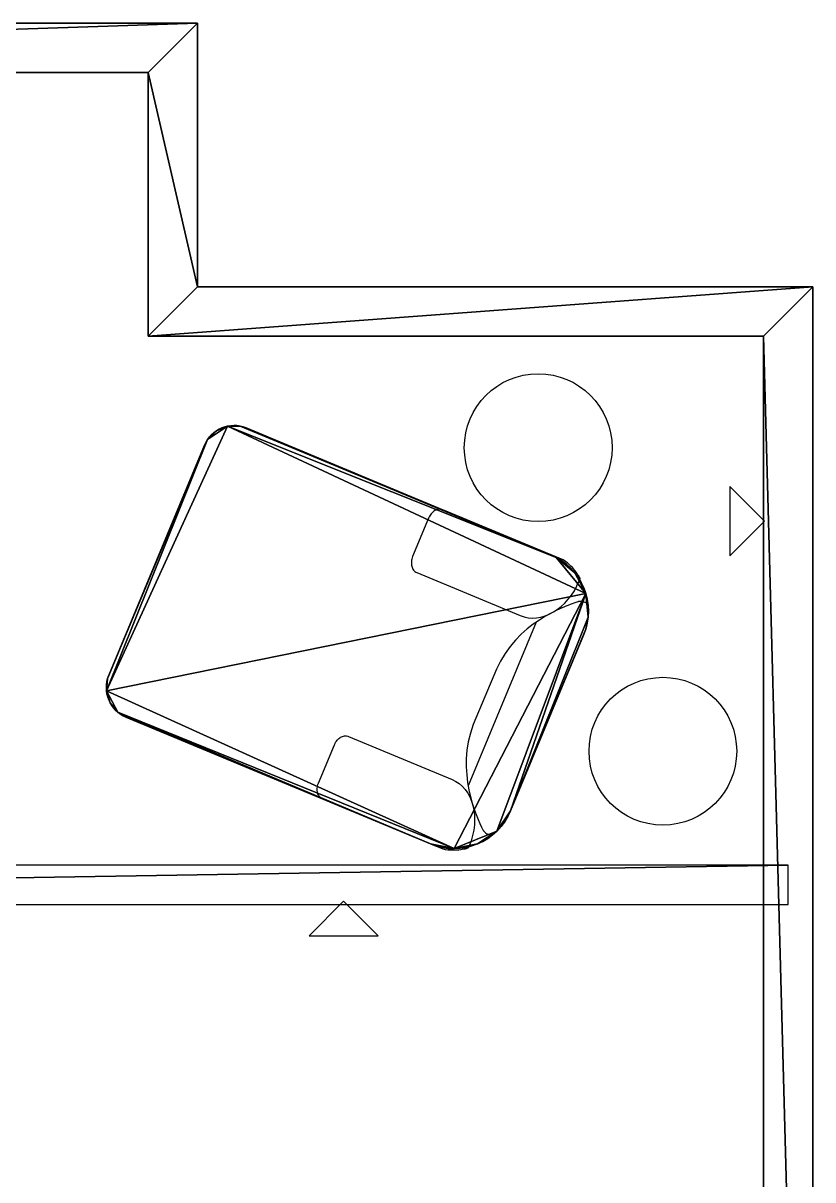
# Model space of a CAD drawing. Header units: millimetres. Extents: x 245 to 2830, y 44 to 1976.
# Drawn here: x 2383.1 to 2628.6, y 1142.8 to 1502.1 of the extents above; entities that cross this region are included whole.
import ezdxf

# ---------------------------------------------------------------- set-up
doc = ezdxf.new("R2010")
doc.units = ezdxf.units.MM
doc.layers.add('FloorPlan-page-1', color=7, linetype='Continuous')

msp = doc.modelspace()

# ---------------------------------------------------------------- linework, layer by layer
at = {"layer": 'FloorPlan-page-1', "color": 7, "true_color": 0x000000}
for p, q in [((1993.72, 1502.13), (2437.26, 1502.13)), ((2437.26, 1502.13), (2437.26, 1420.24)), ((2421.91, 1486.8), (1978.4, 1486.8)), ((2421.91, 1404.92), (2421.91, 1486.8)), ((2437.26, 1420.24), (2628.55, 1420.24)), ((2628.55, 1420.24), (2628.55, 836.57)), ((2613.2, 1404.92), (2421.91, 1404.92)), ((2613.2, 851.89), (2613.2, 1404.92)), ((2532.2, 1390.45), (2534.24, 1391.42)), ((2534.24, 1391.42), (2536.34, 1392.19)), ((2536.34, 1392.19), (2538.53, 1392.74)), ((2538.53, 1392.74), (2540.82, 1393.11)), ((2540.82, 1393.11), (2543.14, 1393.22)), ((2543.14, 1393.22), (2545.51, 1393.11)), ((2545.51, 1393.11), (2547.8, 1392.74)), ((2547.8, 1392.74), (2549.98, 1392.19)), ((2549.98, 1392.19), (2552.09, 1391.42)), ((2552.09, 1391.42), (2554.09, 1390.45)), ((2526.93, 1386.49), (2528.56, 1387.97)), ((2528.56, 1387.97), (2530.31, 1389.29)), ((2530.31, 1389.29), (2532.2, 1390.45)), ((2554.09, 1390.45), (2555.98, 1389.29)), ((2555.98, 1389.29), (2557.76, 1387.97)), ((2557.76, 1387.97), (2559.4, 1386.49)), ((2524.13, 1383.09), (2525.43, 1384.86)), ((2525.43, 1384.86), (2526.93, 1386.49)), ((2559.4, 1386.49), (2560.89, 1384.86)), ((2560.89, 1384.86), (2562.2, 1383.09)), ((2522.02, 1379.19), (2522.96, 1381.19)), ((2522.96, 1381.19), (2524.13, 1383.09)), ((2562.2, 1383.09), (2563.36, 1381.19)), ((2563.36, 1381.19), (2564.31, 1379.19)), ((2443.94, 1375.97), (2444.82, 1376.37)), ((2444.82, 1376.37), (2445.72, 1376.68)), ((2445.72, 1376.68), (2446.63, 1376.92)), ((2446.63, 1376.92), (2447.58, 1377.08)), ((2447.58, 1377.08), (2448.56, 1377.13)), ((2448.56, 1377.13), (2449.51, 1377.08)), ((2449.51, 1377.08), (2450.49, 1376.95)), ((2450.49, 1376.95), (2451.47, 1376.71)), ((2451.47, 1376.71), (2452.42, 1376.37)), ((2452.42, 1376.37), (2547, 1337)), ((2520.67, 1374.89), (2521.22, 1377.08)), ((2521.22, 1377.08), (2522.02, 1379.19)), ((2564.31, 1379.19), (2565.07, 1377.08)), ((2565.07, 1377.08), (2565.65, 1374.89)), ((2439.87, 1371.91), (2440.38, 1372.78)), ((2440.38, 1372.78), (2440.96, 1373.57)), ((2440.96, 1373.57), (2441.62, 1374.28)), ((2441.62, 1374.28), (2442.34, 1374.92)), ((2442.34, 1374.92), (2443.11, 1375.47)), ((2443.11, 1375.47), (2443.94, 1375.97)), ((2520.2, 1370.25), (2520.31, 1372.6)), ((2520.31, 1372.6), (2520.67, 1374.89)), ((2565.65, 1374.89), (2566.02, 1372.6)), ((2566.02, 1372.6), (2566.13, 1370.25)), ((2409.69, 1299.51), (2439.43, 1371.01)), ((2439.43, 1371.01), (2439.87, 1371.91)), ((2520.31, 1367.9), (2520.2, 1370.25)), ((2566.13, 1370.25), (2566.02, 1367.9)), ((2566.13, 1370.25), (2566.13, 1370.25)), ((2520.67, 1365.64), (2520.31, 1367.9)), ((2521.22, 1363.42), (2520.67, 1365.64)), ((2565.65, 1365.64), (2565.07, 1363.42)), ((2566.02, 1367.9), (2565.65, 1365.64)), ((2522.02, 1361.31), (2521.22, 1363.42)), ((2565.07, 1363.42), (2564.31, 1361.31)), ((2522.96, 1359.31), (2522.02, 1361.31)), ((2524.13, 1357.41), (2522.96, 1359.31)), ((2563.36, 1359.31), (2562.2, 1357.41)), ((2564.31, 1361.31), (2563.36, 1359.31)), ((2525.43, 1355.64), (2524.13, 1357.41)), ((2526.93, 1354.01), (2525.43, 1355.64)), ((2560.89, 1355.64), (2559.4, 1354.01)), ((2562.2, 1357.41), (2560.89, 1355.64)), ((2511.98, 1351.06), (2511.65, 1350.95)), ((2512.27, 1351.11), (2511.98, 1351.06)), ((2512.6, 1351.13), (2512.27, 1351.11)), ((2512.89, 1351.11), (2512.6, 1351.13)), ((2513.22, 1351.06), (2512.89, 1351.11)), ((2513.51, 1350.95), (2513.22, 1351.06)), ((2528.56, 1352.53), (2526.93, 1354.01)), ((2530.31, 1351.21), (2528.56, 1352.53)), ((2532.2, 1350.08), (2530.31, 1351.21)), ((2555.98, 1351.21), (2554.09, 1350.08)), ((2557.76, 1352.53), (2555.98, 1351.21)), ((2559.4, 1354.01), (2557.76, 1352.53)), ((2509.11, 1348.37), (2504.13, 1336.42)), ((2509.29, 1348.74), (2509.11, 1348.37)), ((2509.47, 1349.1), (2509.29, 1348.74)), ((2509.69, 1349.42), (2509.47, 1349.1)), ((2509.94, 1349.74), (2509.69, 1349.42)), ((2510.2, 1350), (2509.94, 1349.74)), ((2510.45, 1350.26), (2510.2, 1350)), ((2510.74, 1350.48), (2510.45, 1350.26)), ((2511.03, 1350.69), (2510.74, 1350.48)), ((2511.36, 1350.84), (2511.03, 1350.69)), ((2511.65, 1350.95), (2511.36, 1350.84)), ((2514.09, 1350.71), (2513.51, 1350.95)), ((2550.96, 1335.37), (2514.09, 1350.71)), ((2514.09, 1350.71), (2514.09, 1350.71)), ((2534.24, 1349.1), (2532.2, 1350.08)), ((2536.34, 1348.34), (2534.24, 1349.1)), ((2538.53, 1347.76), (2536.34, 1348.34)), ((2540.82, 1347.42), (2538.53, 1347.76)), ((2543.14, 1347.29), (2540.82, 1347.42)), ((2545.51, 1347.42), (2543.14, 1347.29)), ((2547.8, 1347.76), (2545.51, 1347.42)), ((2549.98, 1348.34), (2547.8, 1347.76)), ((2552.09, 1349.1), (2549.98, 1348.34)), ((2554.09, 1350.08), (2552.09, 1349.1)), ((2547, 1337), (2548.78, 1336.16)), ((2503.76, 1334.87), (2503.73, 1334.5)), ((2503.73, 1334.5), (2503.76, 1334.13)), ((2503.8, 1335.26), (2503.76, 1334.87)), ((2503.76, 1334.13), (2503.8, 1333.76)), ((2503.87, 1335.63), (2503.8, 1335.26)), ((2503.8, 1333.76), (2503.87, 1333.42)), ((2503.98, 1336.03), (2503.87, 1335.63)), ((2503.87, 1333.42), (2503.98, 1333.1)), ((2504.13, 1336.42), (2503.98, 1336.03)), ((2503.98, 1333.1), (2504.09, 1332.78)), ((2548.78, 1336.16), (2550.42, 1335.18)), ((2550.42, 1335.18), (2551.91, 1334.02)), ((2551.62, 1334.92), (2550.96, 1335.37)), ((2552.24, 1334.45), (2551.62, 1334.92)), ((2551.91, 1334.02), (2553.29, 1332.76)), ((2552.78, 1333.97), (2552.24, 1334.45)), ((2553.29, 1333.47), (2552.78, 1333.97)), ((2553.8, 1333), (2553.29, 1333.47)), ((2504.09, 1332.78), (2504.23, 1332.49)), ((2504.23, 1332.49), (2504.42, 1332.23)), ((2504.42, 1332.23), (2504.63, 1331.99)), ((2504.63, 1331.99), (2504.85, 1331.78)), ((2504.85, 1331.78), (2505.14, 1331.62)), ((2505.14, 1331.62), (2505.4, 1331.49)), ((2505.4, 1331.49), (2537.54, 1318.1)), ((2553.29, 1332.76), (2554.53, 1331.39)), ((2554.24, 1332.52), (2553.8, 1333)), ((2554.6, 1332.05), (2554.24, 1332.52)), ((2554.53, 1331.39), (2555.62, 1329.88)), ((2554.96, 1331.6), (2554.6, 1332.05)), ((2555.25, 1331.18), (2554.96, 1331.6)), ((2555.51, 1330.78), (2555.25, 1331.18)), ((2555.76, 1330.44), (2555.51, 1330.78)), ((2555.62, 1329.88), (2556.53, 1328.33)), ((2555.94, 1330.15), (2555.76, 1330.44)), ((2556.05, 1329.91), (2555.94, 1330.15)), ((2555.94, 1328.91), (2556.24, 1329.57)), ((2556.16, 1329.73), (2556.05, 1329.91)), ((2556.24, 1329.62), (2556.16, 1329.73)), ((2556.24, 1329.57), (2556.24, 1329.62)), ((2554.42, 1325.82), (2555.22, 1327.33)), ((2555.22, 1327.33), (2555.94, 1328.91)), ((2556.53, 1328.33), (2557.33, 1326.67)), ((2557.33, 1326.67), (2557.94, 1324.93)), ((2551.4, 1322), (2552.49, 1323.16)), ((2552.49, 1323.16), (2553.47, 1324.45)), ((2553.47, 1324.45), (2554.42, 1325.82)), ((2555.44, 1322.37), (2554.53, 1322.05)), ((2555.58, 1322.4), (2555.44, 1322.37)), ((2555.73, 1322.42), (2555.58, 1322.4)), ((2555.84, 1322.45), (2555.73, 1322.42)), ((2555.98, 1322.47), (2555.84, 1322.45)), ((2556.13, 1322.5), (2555.98, 1322.47)), ((2556.24, 1322.5), (2556.13, 1322.5)), ((2556.38, 1322.5), (2556.24, 1322.5)), ((2556.49, 1322.5), (2556.38, 1322.5)), ((2556.64, 1322.5), (2556.49, 1322.5)), ((2556.74, 1322.47), (2556.64, 1322.5)), ((2556.89, 1322.47), (2556.74, 1322.47)), ((2557, 1322.45), (2556.89, 1322.47)), ((2557.14, 1322.42), (2557, 1322.45)), ((2557.25, 1322.37), (2557.14, 1322.42)), ((2557.36, 1322.34), (2557.25, 1322.37)), ((2557.47, 1322.29), (2557.36, 1322.34)), ((2558.24, 1322), (2557.47, 1322.29)), ((2557.94, 1324.93), (2558.38, 1323.16)), ((2558.38, 1323.16), (2558.67, 1321.34)), ((2547.22, 1318.89), (2545.4, 1317.89)), ((2546.6, 1318.55), (2547.87, 1319.23)), ((2548.96, 1319.79), (2547.22, 1318.89)), ((2547.87, 1319.23), (2549.11, 1320.02)), ((2550.6, 1320.52), (2548.96, 1319.79)), ((2549.11, 1320.02), (2550.27, 1320.95)), ((2550.27, 1320.95), (2551.4, 1322)), ((2552.09, 1321.16), (2550.6, 1320.52)), ((2553.4, 1321.66), (2552.09, 1321.16)), ((2554.53, 1322.05), (2553.4, 1321.66)), ((2558.67, 1321.34), (2558.78, 1319.47)), ((2558.78, 1319.47), (2558.67, 1317.62)), ((2542.53, 1316.04), (2521.4, 1265.18)), ((2537.54, 1318.1), (2538.82, 1317.68)), ((2538.82, 1317.68), (2540.09, 1317.44)), ((2541.65, 1315.41), (2539.76, 1313.93)), ((2540.09, 1317.44), (2541.36, 1317.33)), ((2541.36, 1317.33), (2542.67, 1317.41)), ((2543.54, 1316.7), (2541.65, 1315.41)), ((2542.67, 1317.41), (2544.02, 1317.65)), ((2545.4, 1317.89), (2543.54, 1316.7)), ((2544.02, 1317.65), (2545.29, 1318.02)), ((2545.29, 1318.02), (2546.6, 1318.55)), ((2558.42, 1315.75), (2557.94, 1313.88)), ((2558.67, 1317.62), (2558.42, 1315.75)), ((2557.29, 1312.03), (2534.6, 1257.48)), ((2537.91, 1312.3), (2536.13, 1310.48)), ((2539.76, 1313.93), (2537.91, 1312.3)), ((2557.94, 1313.88), (2557.29, 1312.03)), ((2557.29, 1312.03), (2557.29, 1312.03)), ((2534.42, 1308.5), (2532.85, 1306.34)), ((2536.13, 1310.48), (2534.42, 1308.5)), ((2532.85, 1306.34), (2531.4, 1303.97)), ((2530.16, 1301.43), (2523, 1284.27)), ((2531.4, 1303.97), (2530.16, 1301.43)), ((2408.96, 1296.61), (2409.11, 1297.59)), ((2409.11, 1297.59), (2409.32, 1298.56)), ((2409.32, 1298.56), (2409.69, 1299.51)), ((2570.96, 1296.16), (2572.96, 1297.11)), ((2572.96, 1297.11), (2575.07, 1297.9)), ((2575.07, 1297.9), (2577.29, 1298.46)), ((2577.29, 1298.46), (2579.58, 1298.8)), ((2579.58, 1298.8), (2581.91, 1298.93)), ((2581.91, 1298.93), (2584.27, 1298.8)), ((2584.27, 1298.8), (2586.53, 1298.46)), ((2586.53, 1298.46), (2588.75, 1297.9)), ((2588.75, 1297.9), (2590.85, 1297.11)), ((2590.85, 1297.11), (2592.85, 1296.16)), ((2408.92, 1295.66), (2408.96, 1296.61)), ((2408.96, 1294.69), (2408.92, 1295.66)), ((2409.11, 1293.74), (2408.96, 1294.69)), ((2409.36, 1292.81), (2409.11, 1293.74)), ((2565.69, 1292.21), (2567.33, 1293.68)), ((2567.33, 1293.68), (2569.07, 1295)), ((2569.07, 1295), (2570.96, 1296.16)), ((2592.85, 1296.16), (2594.75, 1295)), ((2594.75, 1295), (2596.53, 1293.68)), ((2596.53, 1293.68), (2598.16, 1292.21)), ((2409.65, 1291.92), (2409.36, 1292.81)), ((2410.09, 1291.05), (2409.65, 1291.92)), ((2410.56, 1290.23), (2410.09, 1291.05)), ((2411.14, 1289.46), (2410.56, 1290.23)), ((2562.89, 1288.81), (2564.2, 1290.57)), ((2564.2, 1290.57), (2565.69, 1292.21)), ((2598.16, 1292.21), (2599.62, 1290.57)), ((2599.62, 1290.57), (2600.96, 1288.81)), ((2411.76, 1288.73), (2411.14, 1289.46)), ((2412.49, 1288.07), (2411.76, 1288.73)), ((2413.25, 1287.49), (2412.49, 1288.07)), ((2414.12, 1286.96), (2413.25, 1287.49)), ((2415.03, 1286.54), (2414.12, 1286.96)), ((2509.62, 1247.17), (2415.03, 1286.54)), ((2560.74, 1284.9), (2561.73, 1286.91)), ((2561.73, 1286.91), (2562.89, 1288.81)), ((2600.96, 1288.81), (2602.09, 1286.91)), ((2602.09, 1286.91), (2603.07, 1284.9)), ((2523, 1284.27), (2522.09, 1281.58)), ((2559.44, 1280.58), (2559.98, 1282.79)), ((2559.98, 1282.79), (2560.74, 1284.9)), ((2603.07, 1284.9), (2603.84, 1282.79)), ((2603.84, 1282.79), (2604.42, 1280.58)), ((2480.42, 1279.05), (2480.67, 1279.37)), ((2480.67, 1279.37), (2480.93, 1279.63)), ((2480.93, 1279.63), (2481.18, 1279.89)), ((2481.18, 1279.89), (2481.47, 1280.1)), ((2481.47, 1280.1), (2481.76, 1280.32)), ((2481.76, 1280.32), (2482.05, 1280.47)), ((2482.05, 1280.47), (2482.38, 1280.58)), ((2482.38, 1280.58), (2482.67, 1280.68)), ((2482.67, 1280.68), (2483, 1280.74)), ((2483, 1280.74), (2483.33, 1280.76)), ((2483.33, 1280.76), (2483.62, 1280.74)), ((2483.62, 1280.74), (2483.94, 1280.68)), ((2483.94, 1280.68), (2484.23, 1280.58)), ((2484.23, 1280.58), (2516.38, 1267.19)), ((2522.09, 1281.58), (2521.43, 1278.89)), ((2559.07, 1278.31), (2559.44, 1280.58)), ((2604.42, 1280.58), (2604.75, 1278.31)), ((2474.85, 1266.05), (2479.83, 1278)), ((2479.83, 1278), (2480.02, 1278.36)), ((2480.02, 1278.36), (2480.2, 1278.73)), ((2480.2, 1278.73), (2480.42, 1279.05)), ((2521, 1276.26), (2520.78, 1273.64)), ((2521.43, 1278.89), (2521, 1276.26)), ((2558.96, 1275.97), (2559.07, 1278.31)), ((2559.07, 1273.62), (2558.96, 1275.97)), ((2604.75, 1278.31), (2604.89, 1275.97)), ((2604.89, 1275.97), (2604.75, 1273.62)), ((2604.89, 1275.97), (2604.89, 1275.97)), ((2520.78, 1273.64), (2520.78, 1271.09)), ((2559.44, 1271.32), (2559.07, 1273.62)), ((2604.75, 1273.62), (2604.42, 1271.32)), ((2520.78, 1271.09), (2520.93, 1268.64)), ((2520.93, 1268.64), (2521.22, 1266.26)), ((2559.98, 1269.14), (2559.44, 1271.32)), ((2560.74, 1267.03), (2559.98, 1269.14)), ((2603.84, 1269.14), (2603.07, 1267.03)), ((2604.42, 1271.32), (2603.84, 1269.14)), ((2474.49, 1264.5), (2474.53, 1264.89)), ((2474.53, 1264.89), (2474.6, 1265.26)), ((2474.6, 1265.26), (2474.71, 1265.66)), ((2474.71, 1265.66), (2474.85, 1266.05)), ((2516.38, 1267.19), (2517.54, 1266.61)), ((2517.54, 1266.61), (2518.63, 1265.89)), ((2518.63, 1265.89), (2519.62, 1265.02)), ((2519.62, 1265.02), (2520.49, 1264.05)), ((2521.22, 1266.26), (2521.62, 1263.99)), ((2561.73, 1265.02), (2560.74, 1267.03)), ((2562.89, 1263.12), (2561.73, 1265.02)), ((2602.09, 1265.02), (2600.96, 1263.12)), ((2603.07, 1267.03), (2602.09, 1265.02)), ((2474.45, 1264.13), (2474.49, 1264.5)), ((2474.45, 1263.76), (2474.45, 1264.13)), ((2474.53, 1263.39), (2474.45, 1263.76)), ((2474.6, 1263.05), (2474.53, 1263.39)), ((2474.67, 1262.73), (2474.6, 1263.05)), ((2474.82, 1262.41), (2474.67, 1262.73)), ((2474.96, 1262.12), (2474.82, 1262.41)), ((2475.14, 1261.86), (2474.96, 1262.12)), ((2475.36, 1261.62), (2475.14, 1261.86)), ((2475.58, 1261.41), (2475.36, 1261.62)), ((2475.83, 1261.25), (2475.58, 1261.41)), ((2476.13, 1261.12), (2475.83, 1261.25)), ((2520.49, 1264.05), (2521.25, 1262.94)), ((2521.25, 1262.94), (2521.91, 1261.75)), ((2521.62, 1263.99), (2522.09, 1261.83)), ((2521.91, 1261.75), (2522.42, 1260.46)), ((2522.09, 1261.83), (2522.67, 1259.83)), ((2564.2, 1261.36), (2562.89, 1263.12)), ((2565.69, 1259.72), (2564.2, 1261.36)), ((2599.62, 1261.36), (2598.16, 1259.72)), ((2600.96, 1263.12), (2599.62, 1261.36)), ((2476.71, 1260.88), (2476.13, 1261.12)), ((2513.58, 1245.54), (2476.71, 1260.88)), ((2476.71, 1260.88), (2476.71, 1260.88)), ((2522.42, 1260.46), (2522.85, 1259.09)), ((2522.67, 1259.83), (2523.25, 1257.98)), ((2522.85, 1259.09), (2523.14, 1257.67)), ((2523.14, 1257.67), (2523.33, 1256.16)), ((2523.25, 1257.98), (2523.87, 1256.3)), ((2567.33, 1258.25), (2565.69, 1259.72)), ((2569.07, 1256.93), (2567.33, 1258.25)), ((2596.53, 1258.25), (2594.75, 1256.93)), ((2598.16, 1259.72), (2596.53, 1258.25)), ((2523.33, 1256.16), (2523.4, 1254.63)), ((2523.4, 1254.63), (2523.33, 1253.05)), ((2523.87, 1256.3), (2524.49, 1254.79)), ((2524.49, 1254.79), (2525.03, 1253.5)), ((2532.74, 1254.05), (2531.62, 1252.55)), ((2533.76, 1255.72), (2532.74, 1254.05)), ((2534.6, 1257.48), (2533.76, 1255.72)), ((2570.96, 1255.77), (2569.07, 1256.93)), ((2572.96, 1254.79), (2570.96, 1255.77)), ((2575.07, 1254.03), (2572.96, 1254.79)), ((2577.29, 1253.47), (2575.07, 1254.03)), ((2588.75, 1254.03), (2586.53, 1253.47)), ((2590.85, 1254.79), (2588.75, 1254.03)), ((2592.85, 1255.77), (2590.85, 1254.79)), ((2594.75, 1256.93), (2592.85, 1255.77)), ((2523.11, 1251.44), (2522.78, 1249.81)), ((2523.33, 1253.05), (2523.11, 1251.44)), ((2525.03, 1253.5), (2525.54, 1252.42)), ((2525.54, 1252.42), (2525.98, 1251.55)), ((2525.98, 1251.55), (2526.05, 1251.44)), ((2526.05, 1251.44), (2526.13, 1251.31)), ((2526.13, 1251.31), (2526.2, 1251.21)), ((2526.2, 1251.21), (2526.27, 1251.1)), ((2526.27, 1251.1), (2526.38, 1251)), ((2526.38, 1251), (2526.45, 1250.89)), ((2526.45, 1250.89), (2526.53, 1250.81)), ((2526.53, 1250.81), (2526.63, 1250.71)), ((2526.63, 1250.71), (2526.74, 1250.63)), ((2526.74, 1250.63), (2526.82, 1250.55)), ((2526.82, 1250.55), (2526.93, 1250.47)), ((2526.93, 1250.47), (2527.03, 1250.39)), ((2530.34, 1251.18), (2528.96, 1249.94)), ((2531.62, 1252.55), (2530.34, 1251.18)), ((2579.58, 1253.13), (2577.29, 1253.47)), ((2581.91, 1253), (2579.58, 1253.13)), ((2584.27, 1253.13), (2581.91, 1253)), ((2586.53, 1253.47), (2584.27, 1253.13)), ((2511.47, 1246.51), (2509.62, 1247.17)), ((2522.31, 1248.18), (2521.69, 1246.54)), ((2522.78, 1249.81), (2522.31, 1248.18)), ((2524.23, 1247.15), (2522.53, 1246.54)), ((2525.91, 1247.94), (2524.23, 1247.15)), ((2527.47, 1248.86), (2525.91, 1247.94)), ((2527.03, 1250.39), (2527.14, 1250.34)), ((2527.14, 1250.34), (2527.25, 1250.26)), ((2527.25, 1250.26), (2527.36, 1250.21)), ((2527.36, 1250.21), (2527.47, 1250.15)), ((2527.47, 1250.15), (2528.24, 1249.84)), ((2528.96, 1249.94), (2527.47, 1248.86)), ((2513.33, 1246.07), (2511.47, 1246.51)), ((2515.18, 1245.78), (2513.33, 1246.07)), ((2514.34, 1245.38), (2513.58, 1245.54)), ((2515.11, 1245.28), (2514.34, 1245.38)), ((2515.87, 1245.22), (2515.11, 1245.28)), ((2517.07, 1245.7), (2515.18, 1245.78)), ((2516.56, 1245.2), (2515.87, 1245.22)), ((2517.25, 1245.2), (2516.56, 1245.2)), ((2518.93, 1245.8), (2517.07, 1245.7)), ((2517.91, 1245.22), (2517.25, 1245.2)), ((2518.53, 1245.28), (2517.91, 1245.22)), ((2519.07, 1245.35), (2518.53, 1245.28)), ((2520.74, 1246.09), (2518.93, 1245.8)), ((2519.58, 1245.43), (2519.07, 1245.35)), ((2520.05, 1245.51), (2519.58, 1245.43)), ((2520.45, 1245.59), (2520.05, 1245.51)), ((2520.78, 1245.67), (2520.45, 1245.59)), ((2522.53, 1246.54), (2520.74, 1246.09)), ((2521.03, 1245.75), (2520.78, 1245.67)), ((2521.25, 1245.8), (2521.03, 1245.75)), ((2521.36, 1245.86), (2521.25, 1245.8)), ((2521.4, 1245.86), (2521.36, 1245.86)), ((2521.69, 1246.54), (2521.4, 1245.86))]:
    msp.add_line(p, q, dxfattribs=at)
for points in [[(2437.27, 1502.09, -0.05), (1993.74, 1502.09, -0.05), (1978.39, 1486.76, -0.05)], [(2437.27, 1502.09, -0.05), (1978.39, 1486.76, -0.05), (2421.92, 1486.76, -0.05)], [(2437.27, 1420.19, -0.05), (2437.27, 1502.09, -0.05), (2421.92, 1486.76, -0.05)], [(2437.27, 1420.19, -0.05), (2421.92, 1486.76, -0.05), (2421.92, 1404.86, -0.05)], [(2421.92, 1404.86, -0.05), (2613.19, 1404.86, -0.05), (2628.54, 1420.19, -0.05)], [(2421.92, 1404.86, -0.05), (2628.54, 1420.19, -0.05), (2437.27, 1420.19, -0.05)], [(2613.19, 1404.86, -0.05), (2628.54, 836.51, -0.05), (2628.54, 1420.19, -0.05)], [(2613.19, 1404.86, -0.05), (2613.19, 851.84, -0.05), (2628.54, 836.51, -0.05)], [(2613.51, 1347.44, -0.05), (2602.78, 1358.2, -0.05), (2602.78, 1336.7, -0.05)], [(1873.27, 1228.32, -0.05), (2620.89, 1228.32, -0.05), (2620.89, 1240.58, -0.05)], [(2620.89, 1240.58, -0.05), (1873.27, 1240.58, -0.05), (1873.27, 1228.32, -0.05)], [(2482.67, 1229.34, -0.05), (2471.94, 1218.61, -0.05), (2493.44, 1218.61, -0.05)]]:
    msp.add_3dface(points, dxfattribs=at)
at = {"layer": 'FloorPlan-page-1', "color": 7, "true_color": 0xffffff}
for points in [[(2446.63, 1376.92, -0.05), (2440.4, 1372.79, -0.05), (2408.98, 1294.68, -0.05)], [(2557.95, 1324.93, -0.05), (2446.63, 1376.92, -0.05), (2408.98, 1294.68, -0.05)], [(2446.63, 1376.92, -0.05), (2443.13, 1375.47, -0.05), (2440.4, 1372.79, -0.05)], [(2446.63, 1376.92, -0.05), (2444.81, 1376.37, -0.05), (2443.13, 1375.47, -0.05)], [(2444.81, 1376.37, -0.05), (2443.97, 1375.97, -0.05), (2443.13, 1375.47, -0.05)], [(2446.63, 1376.92, -0.05), (2445.72, 1376.7, -0.05), (2444.81, 1376.37, -0.05)], [(2448.55, 1377.12, -0.05), (2447.61, 1377.06, -0.05), (2446.63, 1376.92, -0.05)], [(2450.51, 1376.95, -0.05), (2448.55, 1377.12, -0.05), (2446.63, 1376.92, -0.05)], [(2548.79, 1336.16, -0.05), (2450.51, 1376.95, -0.05), (2446.63, 1376.92, -0.05)], [(2557.95, 1324.93, -0.05), (2548.79, 1336.16, -0.05), (2446.63, 1376.92, -0.05)], [(2450.51, 1376.95, -0.05), (2449.53, 1377.09, -0.05), (2448.55, 1377.12, -0.05)], [(2452.43, 1376.37, -0.05), (2451.45, 1376.7, -0.05), (2450.51, 1376.95, -0.05)], [(2548.79, 1336.16, -0.05), (2452.43, 1376.37, -0.05), (2450.51, 1376.95, -0.05)], [(2548.79, 1336.16, -0.05), (2547, 1337, -0.05), (2452.43, 1376.37, -0.05)], [(2440.4, 1372.79, -0.05), (2409.33, 1298.56, -0.05), (2408.98, 1294.68, -0.05)], [(2440.4, 1372.79, -0.05), (2439.42, 1371, -0.05), (2409.33, 1298.56, -0.05)], [(2440.4, 1372.79, -0.05), (2439.87, 1371.92, -0.05), (2439.42, 1371, -0.05)], [(2443.13, 1375.47, -0.05), (2441.62, 1374.27, -0.05), (2440.4, 1372.79, -0.05)], [(2441.62, 1374.27, -0.05), (2440.99, 1373.57, -0.05), (2440.4, 1372.79, -0.05)], [(2443.13, 1375.47, -0.05), (2442.36, 1374.91, -0.05), (2441.62, 1374.27, -0.05)], [(2439.42, 1371, -0.05), (2409.68, 1299.51, -0.05), (2409.33, 1298.56, -0.05)], [(2551.94, 1334.04, -0.05), (2550.4, 1335.19, -0.05), (2548.79, 1336.16, -0.05)], [(2554.53, 1331.38, -0.05), (2551.94, 1334.04, -0.05), (2548.79, 1336.16, -0.05)], [(2557.95, 1324.93, -0.05), (2554.53, 1331.38, -0.05), (2548.79, 1336.16, -0.05)], [(2554.53, 1331.38, -0.05), (2553.3, 1332.78, -0.05), (2551.94, 1334.04, -0.05)], [(2556.56, 1328.31, -0.05), (2555.61, 1329.9, -0.05), (2554.53, 1331.38, -0.05)], [(2557.95, 1324.93, -0.05), (2556.56, 1328.31, -0.05), (2554.53, 1331.38, -0.05)], [(2557.95, 1324.93, -0.05), (2557.32, 1326.66, -0.05), (2556.56, 1328.31, -0.05)], [(2408.98, 1294.68, -0.05), (2517.05, 1245.7, -0.05), (2557.95, 1324.93, -0.05)], [(2517.05, 1245.7, -0.05), (2530.35, 1251.18, -0.05), (2557.95, 1324.93, -0.05)], [(2530.35, 1251.18, -0.05), (2534.58, 1257.47, -0.05), (2557.95, 1324.93, -0.05)], [(2534.58, 1257.47, -0.05), (2558.69, 1317.6, -0.05), (2557.95, 1324.93, -0.05)], [(2558.69, 1321.32, -0.05), (2558.41, 1323.16, -0.05), (2557.95, 1324.93, -0.05)], [(2558.69, 1317.6, -0.05), (2558.69, 1321.32, -0.05), (2557.95, 1324.93, -0.05)], [(2558.69, 1317.6, -0.05), (2558.76, 1319.47, -0.05), (2558.69, 1321.32, -0.05)], [(2534.58, 1257.47, -0.05), (2557.95, 1313.88, -0.05), (2558.69, 1317.6, -0.05)], [(2557.95, 1313.88, -0.05), (2558.41, 1315.73, -0.05), (2558.69, 1317.6, -0.05)], [(2534.58, 1257.47, -0.05), (2557.29, 1312.04, -0.05), (2557.95, 1313.88, -0.05)], [(2409.33, 1298.56, -0.05), (2409.12, 1297.58, -0.05), (2408.98, 1296.63, -0.05)], [(2409.33, 1298.56, -0.05), (2408.98, 1296.63, -0.05), (2408.98, 1294.68, -0.05)], [(2408.98, 1296.63, -0.05), (2408.91, 1295.66, -0.05), (2408.98, 1294.68, -0.05)], [(2408.98, 1294.68, -0.05), (2409.12, 1293.73, -0.05), (2409.36, 1292.8, -0.05)], [(2408.98, 1294.68, -0.05), (2409.36, 1292.8, -0.05), (2410.06, 1291.04, -0.05)], [(2408.98, 1294.68, -0.05), (2410.06, 1291.04, -0.05), (2412.48, 1288.08, -0.05)], [(2408.98, 1294.68, -0.05), (2412.48, 1288.08, -0.05), (2517.05, 1245.7, -0.05)], [(2409.36, 1292.8, -0.05), (2409.68, 1291.91, -0.05), (2410.06, 1291.04, -0.05)], [(2410.06, 1291.04, -0.05), (2410.55, 1290.23, -0.05), (2411.15, 1289.45, -0.05)], [(2410.06, 1291.04, -0.05), (2411.15, 1289.45, -0.05), (2412.48, 1288.08, -0.05)], [(2411.15, 1289.45, -0.05), (2411.78, 1288.72, -0.05), (2412.48, 1288.08, -0.05)], [(2412.48, 1288.08, -0.05), (2413.28, 1287.49, -0.05), (2414.12, 1286.96, -0.05)], [(2412.48, 1288.08, -0.05), (2414.12, 1286.96, -0.05), (2509.64, 1247.18, -0.05)], [(2412.48, 1288.08, -0.05), (2509.64, 1247.18, -0.05), (2517.05, 1245.7, -0.05)], [(2414.12, 1286.96, -0.05), (2415.03, 1286.54, -0.05), (2509.64, 1247.18, -0.05)], [(2530.35, 1251.18, -0.05), (2532.76, 1254.06, -0.05), (2534.58, 1257.47, -0.05)], [(2530.35, 1251.18, -0.05), (2531.61, 1252.55, -0.05), (2532.76, 1254.06, -0.05)], [(2532.76, 1254.06, -0.05), (2533.74, 1255.71, -0.05), (2534.58, 1257.47, -0.05)], [(2517.05, 1245.7, -0.05), (2524.26, 1247.15, -0.05), (2530.35, 1251.18, -0.05)], [(2524.26, 1247.15, -0.05), (2527.48, 1248.86, -0.05), (2530.35, 1251.18, -0.05)], [(2527.48, 1248.86, -0.05), (2528.99, 1249.95, -0.05), (2530.35, 1251.18, -0.05)], [(2509.64, 1247.18, -0.05), (2511.46, 1246.51, -0.05), (2513.35, 1246.06, -0.05)], [(2509.64, 1247.18, -0.05), (2513.35, 1246.06, -0.05), (2517.05, 1245.7, -0.05)], [(2517.05, 1245.7, -0.05), (2520.73, 1246.09, -0.05), (2524.26, 1247.15, -0.05)], [(2520.73, 1246.09, -0.05), (2522.51, 1246.54, -0.05), (2524.26, 1247.15, -0.05)], [(2524.26, 1247.15, -0.05), (2525.91, 1247.93, -0.05), (2527.48, 1248.86, -0.05)], [(2513.35, 1246.06, -0.05), (2515.2, 1245.78, -0.05), (2517.05, 1245.7, -0.05)], [(2517.05, 1245.7, -0.05), (2518.91, 1245.81, -0.05), (2520.73, 1246.09, -0.05)]]:
    msp.add_3dface(points, dxfattribs=at)

doc.saveas('drawing.dxf')
